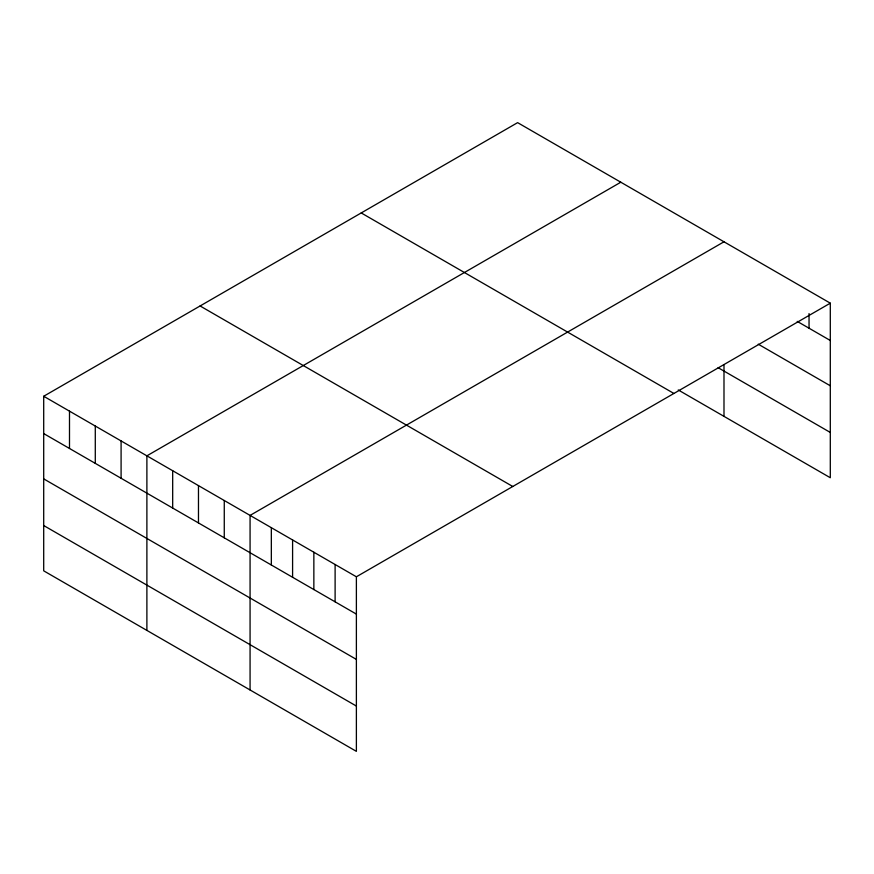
<?xml version="1.0" encoding="UTF-8"?>
<svg xmlns="http://www.w3.org/2000/svg" width="874" height="874" viewBox="0 0 874 874"><rect width="100%" height="100%" fill="white"/><g stroke="black" fill="none" stroke-linecap="round" stroke-linejoin="round"><path stroke-width="1.31" d="M43.7 396.261L356.384 576.785L356.384 751.356L43.7 570.831L43.7 396.261L517.616 122.644L830.3 303.169L830.3 477.739L678.257 389.957M620.802 182.218L146.887 455.835L146.887 630.405M723.989 241.792L250.073 515.409L250.073 689.979M356.384 576.785L830.3 303.169M797.23 321.392L830.3 340.489M758.25 344.181L830.3 385.784M718.122 367.681L830.3 432.444M361.224 212.939L673.909 393.464M200.091 305.966L512.776 486.49M43.7 433.58L356.384 614.105M43.7 478.876L356.384 659.4M43.7 525.536L356.384 706.061M809.04 313.558L809.04 328.22M723.989 364.589L723.989 416.363M335.113 564.517L335.113 601.825M313.853 552.237L313.853 589.557M292.593 539.957L292.593 577.277M271.333 527.688L271.333 565.008M224.268 500.518L224.268 537.838M198.474 485.627L198.474 522.936M172.681 470.725L172.681 508.045M121.093 440.944L121.093 478.264M95.288 426.053L95.288 463.373M69.494 411.151L69.494 448.471"/></g></svg>
